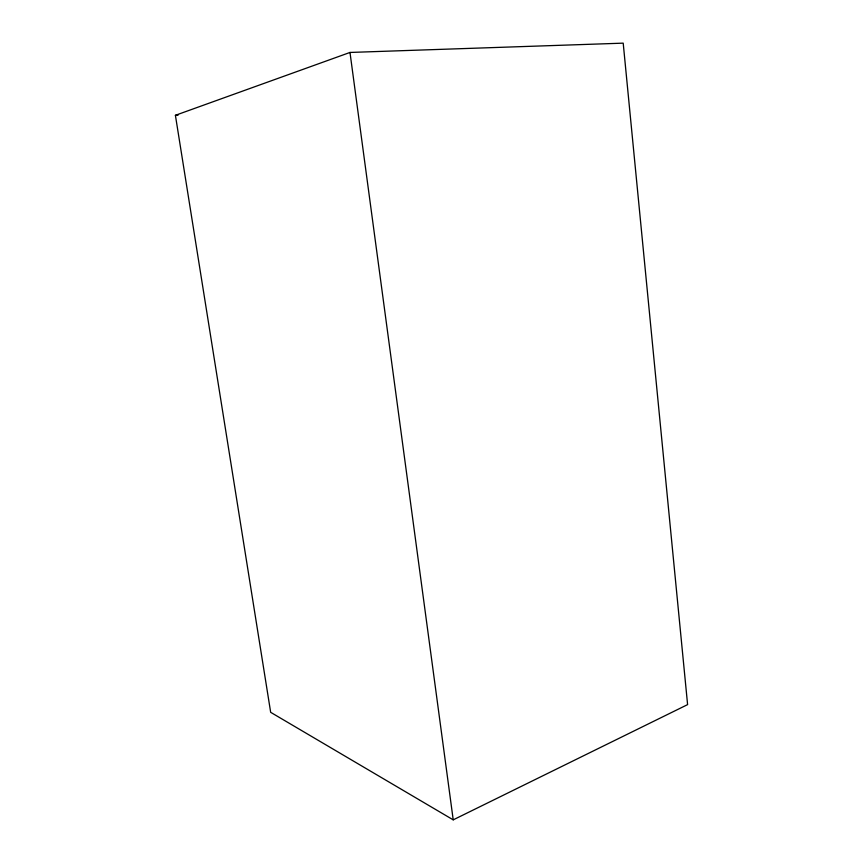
<?xml version="1.0" encoding="UTF-8"?>
<svg xmlns="http://www.w3.org/2000/svg" width="863" height="863" viewBox="0 0 863 863"><rect width="100%" height="100%" fill="white"/><g stroke="black" fill="none" stroke-linecap="round" stroke-linejoin="round"><path stroke-width="1.29" d="M453.215 819.85L687.595 704.618L623.205 43.15L349.99 52.449L175.405 115.308L270.669 712.32L453.215 819.85L349.99 52.449M175.405 115.308L178.091 115.135"/></g></svg>
